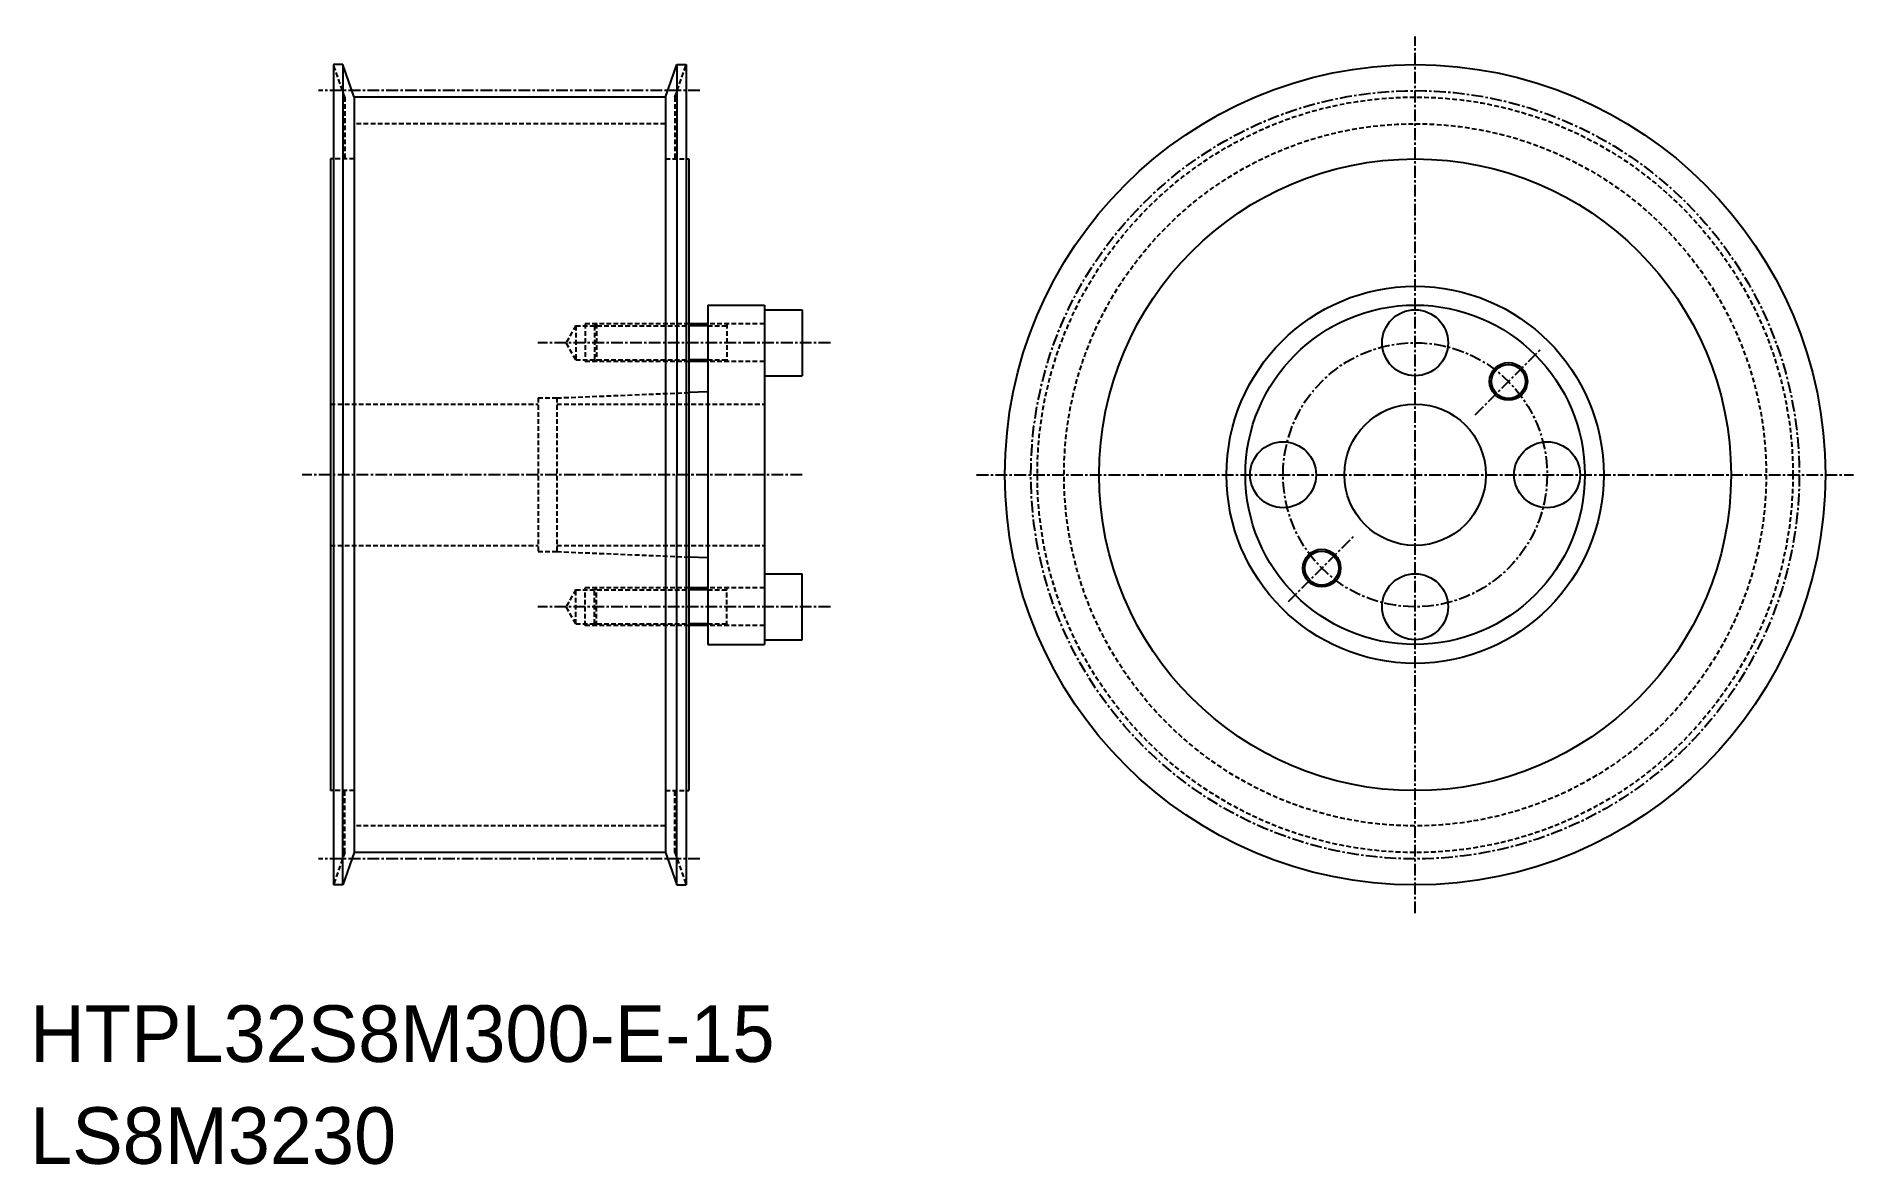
# Model space of a CAD drawing. Extents: x -224 to -31, y 23 to 143.
import ezdxf

# ---------------------------------------------------------------- set-up
doc = ezdxf.new("R2010")
doc.units = 0
doc.linetypes.add('CENTER', pattern=[2, 1.25, -0.25, 0.25, -0.25])
doc.linetypes.add('DASHED', pattern=[0.75, 0.5, -0.25])
doc.layers.get('0').update_dxf_attribs({"linetype": 'CONTINUOUS'})
doc.layers.add('CENTER', color=1, linetype='CENTER')

msp = doc.modelspace()

# ---------------------------------------------------------------- linework, layer by layer
at = {"color": 7, "linetype": 'CONTINUOUS'}
for p, q in [((-192.66, 139.55), (-192.66, 52.55)), ((-191.66, 139.55), (-192.66, 139.55)), ((-191.66, 139.55), (-191.66, 96.05)), ((-190.46, 136.11), (-191.66, 139.55)), ((-157.46, 136.11), (-156.26, 139.55)), ((-156.26, 139.55), (-156.26, 96.05)), ((-156.26, 139.55), (-155.26, 139.55)), ((-155.26, 139.55), (-155.26, 52.55)), ((-190.46, 136.11), (-190.46, 55.99)), ((-157.46, 136.11), (-190.46, 136.11)), ((-157.46, 136.11), (-157.46, 55.99)), ((-192.96, 129.55), (-192.96, 62.55)), ((-192.66, 129.55), (-192.96, 129.55)), ((-155.26, 129.55), (-154.96, 129.55)), ((-154.96, 129.55), (-154.96, 62.55)), ((-152.96, 114.05), (-146.96, 114.05)), ((-152.96, 114.05), (-152.96, 78.05)), ((-146.96, 114.05), (-146.96, 78.05)), ((-152.96, 112.05), (-154.96, 112.05)), ((-146.96, 113.55), (-142.96, 113.55)), ((-142.96, 113.55), (-142.96, 106.55)), ((-152.96, 108.05), (-154.96, 108.05)), ((-146.96, 106.55), (-142.96, 106.55)), ((-152.96, 104.85), (-154.96, 104.77)), ((-191.66, 52.55), (-191.66, 96.05)), ((-156.26, 52.55), (-156.26, 96.05)), ((-152.96, 87.25), (-154.96, 87.33)), ((-146.96, 85.55), (-142.96, 85.55)), ((-142.96, 78.55), (-142.96, 85.55)), ((-152.96, 84.05), (-154.96, 84.05)), ((-152.96, 80.05), (-154.96, 80.05)), ((-152.96, 78.05), (-146.96, 78.05)), ((-146.96, 78.55), (-142.96, 78.55)), ((-192.66, 62.55), (-192.96, 62.55)), ((-155.26, 62.55), (-154.96, 62.55)), ((-190.46, 55.99), (-191.66, 52.55)), ((-157.46, 55.99), (-190.46, 55.99)), ((-157.46, 55.99), (-156.26, 52.55)), ((-191.66, 52.55), (-192.66, 52.55)), ((-156.26, 52.55), (-155.26, 52.55))]:
    msp.add_line(p, q, dxfattribs=at)
at = {"color": 3, "linetype": 'DASHED'}
for p, q in [((-191.46, 136.11), (-192.66, 139.55)), ((-156.46, 136.11), (-155.26, 139.55)), ((-191.46, 136.11), (-191.46, 129.55)), ((-156.46, 136.11), (-156.46, 129.55)), ((-157.46, 133.28), (-190.46, 133.28)), ((-190.46, 129.55), (-192.66, 129.55)), ((-157.46, 129.55), (-155.26, 129.55)), ((-166.96, 111.85), (-168, 110.05)), ((-166.96, 111.85), (-154.96, 111.85)), ((-166.96, 111.85), (-166.96, 108.25)), ((-154.96, 112.05), (-165.96, 112.05)), ((-165.96, 112.05), (-165.96, 108.05)), ((-164.76, 112.05), (-164.96, 111.85)), ((-164.96, 111.85), (-164.96, 108.05)), ((-164.76, 112.05), (-164.76, 108.05)), ((-146.96, 112.05), (-152.96, 112.05)), ((-152.96, 111.85), (-150.96, 111.85)), ((-150.96, 112.05), (-150.96, 108.05)), ((-166.96, 108.25), (-168, 110.05)), ((-166.96, 108.25), (-154.96, 108.25)), ((-154.96, 108.05), (-165.96, 108.05)), ((-164.76, 108.05), (-164.96, 108.25)), ((-152.96, 108.25), (-150.96, 108.25)), ((-146.96, 108.05), (-152.96, 108.05)), ((-170.96, 104.2), (-170.96, 87.9)), ((-170.96, 104.2), (-168.96, 104.2)), ((-168.96, 104.2), (-154.96, 104.77)), ((-168.96, 104.2), (-168.96, 87.9)), ((-192.96, 103.55), (-170.96, 103.55)), ((-168.96, 103.55), (-146.96, 103.55)), ((-192.96, 88.55), (-170.96, 88.55)), ((-170.96, 87.9), (-168.96, 87.9)), ((-168.96, 88.55), (-146.96, 88.55)), ((-168.96, 87.9), (-154.96, 87.33)), ((-166.96, 83.85), (-168, 82.05)), ((-166.96, 80.25), (-166.96, 83.85)), ((-166.96, 83.85), (-154.96, 83.85)), ((-165.96, 80.05), (-165.96, 84.05)), ((-154.96, 84.05), (-165.96, 84.05)), ((-164.96, 80.25), (-164.96, 84.05)), ((-164.76, 84.05), (-164.96, 83.85)), ((-164.76, 80.05), (-164.76, 84.05)), ((-146.96, 84.05), (-152.96, 84.05)), ((-152.96, 83.85), (-150.96, 83.85)), ((-150.96, 80.05), (-150.96, 84.05)), ((-166.96, 80.25), (-168, 82.05)), ((-166.96, 80.25), (-154.96, 80.25)), ((-154.96, 80.05), (-165.96, 80.05)), ((-164.76, 80.05), (-164.96, 80.25)), ((-152.96, 80.25), (-150.96, 80.25)), ((-146.96, 80.05), (-152.96, 80.05)), ((-190.46, 62.55), (-192.66, 62.55)), ((-191.46, 55.99), (-191.46, 62.55)), ((-157.46, 62.55), (-155.26, 62.55)), ((-156.46, 55.99), (-156.46, 62.55)), ((-157.46, 58.82), (-190.46, 58.82)), ((-191.46, 55.99), (-192.66, 52.55)), ((-156.46, 55.99), (-155.26, 52.55))]:
    msp.add_line(p, q, dxfattribs=at)
at = {"color": 3, "linetype": 'CONTINUOUS'}
for p, q in [((-152.96, 111.85), (-154.96, 111.85)), ((-152.96, 108.25), (-154.96, 108.25)), ((-152.96, 83.85), (-154.96, 83.85)), ((-152.96, 80.25), (-154.96, 80.25))]:
    msp.add_line(p, q, dxfattribs=at)
at = {"color": 7, "linetype": 'CONTINUOUS'}
for centre, radius in [((-77.96, 96.05), 43.5), ((-77.96, 96.05), 33.5), ((-77.96, 96.05), 20), ((-77.96, 96.05), 18), ((-77.96, 110.05), 3.5), ((-68.06, 105.95), 1.8), ((-77.96, 96.05), 7.5), ((-91.96, 96.05), 3.5), ((-63.96, 96.05), 3.5), ((-87.86, 86.15), 1.8), ((-77.96, 82.05), 3.5)]:
    msp.add_circle(centre, radius, dxfattribs=at)
at = {"color": 3, "linetype": 'DASHED'}
for radius in [40.06, 37.23]:
    msp.add_circle((-77.96, 96.05), radius, dxfattribs=at)
at = {"color": 3, "linetype": 'CONTINUOUS'}
for centre in [(-68.06, 105.95), (-87.86, 86.15)]:
    msp.add_circle(centre, 2, dxfattribs=at)
at = {"layer": 'CENTER', "color": 1, "linetype": 'CENTER'}
for p, q in [((-77.96, 49.55), (-77.96, 142.55)), ((-153.8, 136.8), (-194.24, 136.8)), ((-139.96, 110.05), (-171, 110.05)), ((-71.59, 102.42), (-64.52, 109.49)), ((-142.96, 96.05), (-195.96, 96.05)), ((-124.46, 96.05), (-31.46, 96.05)), ((-91.39, 82.62), (-84.32, 89.69)), ((-139.96, 82.05), (-171, 82.05)), ((-153.8, 55.31), (-194.24, 55.31))]:
    msp.add_line(p, q, dxfattribs=at)
for radius in [40.74, 14]:
    msp.add_circle((-77.96, 96.05), radius, dxfattribs=at)

# ---------------------------------------------------------------- texts
at = {"color": 7, "linetype": 'CONTINUOUS'}
for s, p in [('HTPL32S8M300-E-15', (-224.82, 33.78)), ('LS8M3230', (-224.82, 22.97))]:
    msp.add_text(s, height=6, dxfattribs=at).set_placement(p)

doc.saveas('drawing.dxf')
